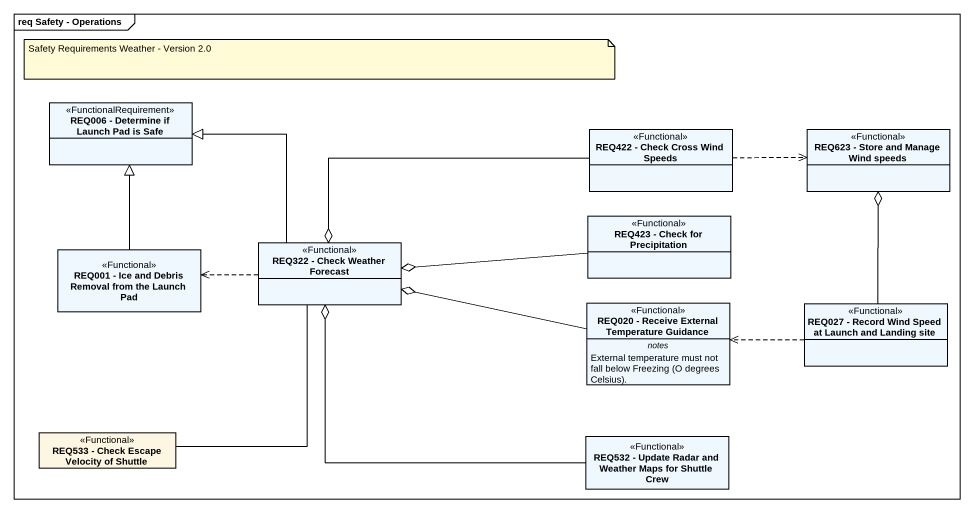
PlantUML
@startuml
mainframe req Safety - Operations
hide circle
hide empty members
class "REQ006 - Determine if Launch Pad is Safe" as REQ006_Determine_if_Launch <<FunctionalRequirement>> #F0F8FF
class "REQ422 - Check Cross Wind Speeds" as REQ422_Check_Cross_Wind <<Functional>> #F0F8FF
class "REQ623 - Store and Manage Wind speeds" as REQ623_Store_and_Manage <<Functional>> #F0F8FF
class "REQ423 - Check for Precipitation" as REQ423_Check_for <<Functional>> #F0F8FF
class "REQ001 - Ice and Debris Removal from the Launch Pad" as REQ001_Ice_and_Debris <<Functional>> #F0F8FF
class "REQ322 - Check Weather Forecast" as REQ322_Check_Weather <<Functional>> #F0F8FF
class "REQ020 - Receive External Temperature Guidance" as REQ020_Receive_External <<Functional>> #F0F8FF {
  -- notes --
  {field} External temperature must not fall below Freezing (O degrees Celsius).
}
class "REQ027 - Record Wind Speed at Launch and Landing site" as REQ027_Record_Wind_Speed_at <<Functional>> #F0F8FF
class "REQ533 - Check Escape Velocity of Shuttle" as REQ533_Check_Escape <<Functional>>
class "REQ532 - Update Radar and Weather Maps for Shuttle Crew" as REQ532_Update_Radar_and <<Functional>> #F0F8FF
REQ422_Check_Cross_Wind .right.> REQ623_Store_and_Manage
REQ422_Check_Cross_Wind -left-o REQ322_Check_Weather
REQ423_Check_for -left-o REQ322_Check_Weather
REQ001_Ice_and_Debris -up-|> REQ006_Determine_if_Launch
REQ322_Check_Weather -up-|> REQ006_Determine_if_Launch
REQ322_Check_Weather .left.> REQ001_Ice_and_Debris
REQ020_Receive_External -left-o REQ322_Check_Weather
REQ027_Record_Wind_Speed_at -up-o REQ623_Store_and_Manage
REQ027_Record_Wind_Speed_at .left.> REQ020_Receive_External
REQ533_Check_Escape -up- REQ322_Check_Weather
REQ532_Update_Radar_and -left-o REQ322_Check_Weather
note as N1
  Safety Requirements Weather - Version 2.0
end note
@enduml
